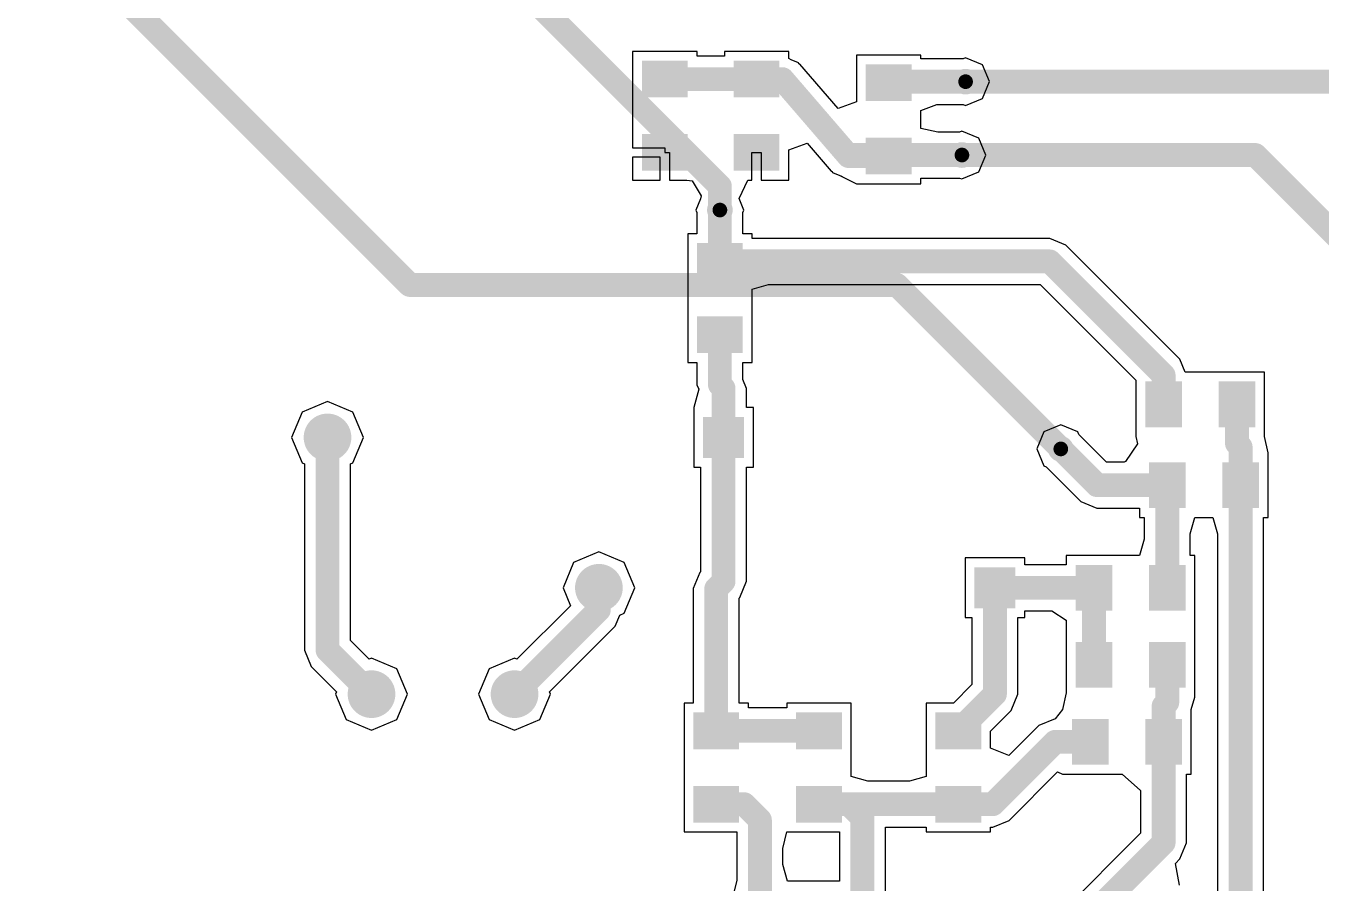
# Model space of a CAD drawing. Header units: millimetres. Extents: x -963 to 6509, y -1367 to 453.
# Drawn here: x -116.39 to -81.07, y 217.64 to 241.01 of the extents above; entities that cross this region are included whole.
import ezdxf

# ---------------------------------------------------------------- set-up
doc = ezdxf.new("R2010")
doc.units = ezdxf.units.MM
doc.header["$LTSCALE"] = 0.5
doc.layers.get('0').update_dxf_attribs({"lineweight": 60})
for name, color, linetype in [('BottomLayer', 5, 'Continuous'), ('MultiLayer', 9, 'Continuous'), ('TopLayer', 1, 'Continuous'), ('TopPaste', 8, 'Continuous'), ('ViaHoleLayer', 16, 'Continuous')]:
    doc.layers.add(name, color=color, linetype=linetype)

# ---------------------------------------------------------------- blocks, each defined once
blk = doc.blocks.new('C0805_8')
at = {"layer": 'TopLayer'}
for points in [[(-1.49998684, -0.6249644599999999), (-0.49998884, -0.6249644599999999), (-1.49998684, 0.6250355799999999), (-0.49998884, 0.6250355799999999)], [(0.50000916, -0.6249644599999999), (1.50000716, -0.6249644599999999), (0.50000916, 0.6250355799999999), (1.50000716, 0.6250355799999999)]]:
    blk.add_solid(points, dxfattribs=at)
at = {"layer": 'TopPaste'}
for points in [[(-1.49998684, -0.6249644599999999), (-0.49998884, -0.6249644599999999), (-1.49998684, 0.6250355799999999), (-0.49998884, 0.6250355799999999)], [(0.50000916, -0.6249644599999999), (1.50000716, -0.6249644599999999), (0.50000916, 0.6250355799999999), (1.50000716, 0.6250355799999999)]]:
    blk.add_solid(points, dxfattribs=at)
blk = doc.blocks.new('C0805_9')
at = {"layer": 'TopLayer'}
for points in [[(-1.49997668, -0.6249924), (-0.49997868, -0.6249924), (-1.49997668, 0.62500764), (-0.49997868, 0.62500764)], [(0.5000193199999999, -0.6249924), (1.50001732, -0.6249924), (0.5000193199999999, 0.62500764), (1.50001732, 0.62500764)]]:
    blk.add_solid(points, dxfattribs=at)
at = {"layer": 'TopPaste'}
for points in [[(-1.49997668, -0.6249924), (-0.49997868, -0.6249924), (-1.49997668, 0.62500764), (-0.49997868, 0.62500764)], [(0.5000193199999999, -0.6249924), (1.50001732, -0.6249924), (0.5000193199999999, 0.62500764), (1.50001732, 0.62500764)]]:
    blk.add_solid(points, dxfattribs=at)
blk = doc.blocks.new('C0805_19')
at = {"layer": 'TopLayer'}
for points in [[(-1.49999954, -0.62498986), (-0.50000154, -0.62498986), (-1.49999954, 0.62501018), (-0.50000154, 0.62501018)], [(0.49999646, -0.62498986), (1.49999446, -0.62498986), (0.49999646, 0.62501018), (1.49999446, 0.62501018)]]:
    blk.add_solid(points, dxfattribs=at)
at = {"layer": 'TopPaste'}
for points in [[(-1.49999954, -0.62498986), (-0.50000154, -0.62498986), (-1.49999954, 0.62501018), (-0.50000154, 0.62501018)], [(0.49999646, -0.62498986), (1.49999446, -0.62498986), (0.49999646, 0.62501018), (1.49999446, 0.62501018)]]:
    blk.add_solid(points, dxfattribs=at)
blk = doc.blocks.new('R0805_29')
at = {"layer": 'TopLayer'}
for points in [[(-1.49998938, -0.6250406599999999), (-0.49999138, -0.6250406599999999), (-1.49998938, 0.62495938), (-0.49999138, 0.62495938)], [(0.50000662, -0.6250406599999999), (1.50000462, -0.6250406599999999), (0.50000662, 0.62495938), (1.50000462, 0.62495938)]]:
    blk.add_solid(points, dxfattribs=at)
at = {"layer": 'TopPaste'}
for points in [[(-1.49998938, -0.6250406599999999), (-0.49999138, -0.6250406599999999), (-1.49998938, 0.62495938), (-0.49999138, 0.62495938)], [(0.50000662, -0.6250406599999999), (1.50000462, -0.6250406599999999), (0.50000662, 0.62495938), (1.50000462, 0.62495938)]]:
    blk.add_solid(points, dxfattribs=at)
blk = doc.blocks.new('R0805_34')
at = {"layer": 'TopLayer'}
for points in [[(-1.49999446, -0.6249796999999999), (-0.49999646, -0.6249796999999999), (-1.49999446, 0.62502034), (-0.49999646, 0.62502034)], [(0.50000154, -0.6249796999999999), (1.49999954, -0.6249796999999999), (0.50000154, 0.62502034), (1.49999954, 0.62502034)]]:
    blk.add_solid(points, dxfattribs=at)
at = {"layer": 'TopPaste'}
for points in [[(-1.49999446, -0.6249796999999999), (-0.49999646, -0.6249796999999999), (-1.49999446, 0.62502034), (-0.49999646, 0.62502034)], [(0.50000154, -0.6249796999999999), (1.49999954, -0.6249796999999999), (0.50000154, 0.62502034), (1.49999954, 0.62502034)]]:
    blk.add_solid(points, dxfattribs=at)
blk = doc.blocks.new('R0805_35')
at = {"layer": 'TopLayer'}
for points in [[(-1.49999954, -0.6249796999999999), (-0.50000154, -0.6249796999999999), (-1.49999954, 0.62502034), (-0.50000154, 0.62502034)], [(0.49999646, -0.6249796999999999), (1.49999446, -0.6249796999999999), (0.49999646, 0.62502034), (1.49999446, 0.62502034)]]:
    blk.add_solid(points, dxfattribs=at)
at = {"layer": 'TopPaste'}
for points in [[(-1.49999954, -0.6249796999999999), (-0.50000154, -0.6249796999999999), (-1.49999954, 0.62502034), (-0.50000154, 0.62502034)], [(0.49999646, -0.6249796999999999), (1.49999446, -0.6249796999999999), (0.49999646, 0.62502034), (1.49999446, 0.62502034)]]:
    blk.add_solid(points, dxfattribs=at)
blk = doc.blocks.new('R0805_36')
at = {"layer": 'TopLayer'}
for points in [[(-1.49999954, -0.62501526), (-0.50000154, -0.62501526), (-1.49999954, 0.62498478), (-0.50000154, 0.62498478)], [(0.49999646, -0.62501526), (1.49999446, -0.62501526), (0.49999646, 0.62498478), (1.49999446, 0.62498478)]]:
    blk.add_solid(points, dxfattribs=at)
at = {"layer": 'TopPaste'}
for points in [[(-1.49999954, -0.62501526), (-0.50000154, -0.62501526), (-1.49999954, 0.62498478), (-0.50000154, 0.62498478)], [(0.49999646, -0.62501526), (1.49999446, -0.62501526), (0.49999646, 0.62498478), (1.49999446, 0.62498478)]]:
    blk.add_solid(points, dxfattribs=at)
blk = doc.blocks.new('R0805_38')
at = {"layer": 'TopLayer'}
for points in [[(-1.50000462, -0.62500764), (-0.50000662, -0.62500764), (-1.50000462, 0.6249924), (-0.50000662, 0.6249924)], [(0.49999138, -0.62500764), (1.49998938, -0.62500764), (0.49999138, 0.6249924), (1.49998938, 0.6249924)]]:
    blk.add_solid(points, dxfattribs=at)
at = {"layer": 'TopPaste'}
for points in [[(-1.50000462, -0.62500764), (-0.50000662, -0.62500764), (-1.50000462, 0.6249924), (-0.50000662, 0.6249924)], [(0.49999138, -0.62500764), (1.49998938, -0.62500764), (0.49999138, 0.6249924), (1.49998938, 0.6249924)]]:
    blk.add_solid(points, dxfattribs=at)
blk = doc.blocks.new('R0805_40')
at = {"layer": 'TopLayer'}
for points in [[(-1.5000097, -0.6249796999999999), (-0.5000117, -0.6249796999999999), (-1.5000097, 0.62502034), (-0.5000117, 0.62502034)], [(0.4999863, -0.6249796999999999), (1.4999843, -0.6249796999999999), (0.4999863, 0.62502034), (1.4999843, 0.62502034)]]:
    blk.add_solid(points, dxfattribs=at)
at = {"layer": 'TopPaste'}
for points in [[(-1.5000097, -0.6249796999999999), (-0.5000117, -0.6249796999999999), (-1.5000097, 0.62502034), (-0.5000117, 0.62502034)], [(0.4999863, -0.6249796999999999), (1.4999843, -0.6249796999999999), (0.4999863, 0.62502034), (1.4999843, 0.62502034)]]:
    blk.add_solid(points, dxfattribs=at)
blk = doc.blocks.new('R0805_45')
at = {"layer": 'TopLayer'}
for points in [[(-1.5000224, -0.62500256), (-0.5000243999999999, -0.62500256), (-1.5000224, 0.62499748), (-0.5000243999999999, 0.62499748)], [(0.4999736, -0.62500256), (1.4999716, -0.62500256), (0.4999736, 0.62499748), (1.4999716, 0.62499748)]]:
    blk.add_solid(points, dxfattribs=at)
at = {"layer": 'TopPaste'}
for points in [[(-1.5000224, -0.62500256), (-0.5000243999999999, -0.62500256), (-1.5000224, 0.62499748), (-0.5000243999999999, 0.62499748)], [(0.4999736, -0.62500256), (1.4999716, -0.62500256), (0.4999736, 0.62499748), (1.4999716, 0.62499748)]]:
    blk.add_solid(points, dxfattribs=at)
blk = doc.blocks.new('R0805_46')
at = {"layer": 'TopLayer'}
for points in [[(-1.499997, -0.62501018), (-0.499999, -0.62501018), (-1.499997, 0.62498986), (-0.499999, 0.62498986)], [(0.499999, -0.62501018), (1.499997, -0.62501018), (0.499999, 0.62498986), (1.499997, 0.62498986)]]:
    blk.add_solid(points, dxfattribs=at)
at = {"layer": 'TopPaste'}
for points in [[(-1.499997, -0.62501018), (-0.499999, -0.62501018), (-1.499997, 0.62498986), (-0.499999, 0.62498986)], [(0.499999, -0.62501018), (1.499997, -0.62501018), (0.499999, 0.62498986), (1.499997, 0.62498986)]]:
    blk.add_solid(points, dxfattribs=at)
blk = doc.blocks.new('VD_BZX_51')
at = {"layer": 'BottomLayer', "const_width": 0.6499986999999999}
blk.add_lwpolyline([(5.074996199999999, 1.27e-05, 1), (5.72499744, 1.27e-05, 1)], format="xyb", close=True, dxfattribs=at)
at = {"layer": 'BottomLayer'}
blk.add_solid([(-4.839982699999999, 0.56001158), (-5.95998046, 0.56001158), (-4.839982699999999, -0.55998618), (-5.95998046, -0.55998618)], dxfattribs=at)
at = {"layer": 'MultiLayer', "const_width": 0.6499986999999999}
blk.add_lwpolyline([(5.074996199999999, 1.27e-05, 1), (5.72499744, 1.27e-05, 1)], format="xyb", close=True, dxfattribs=at)
at = {"layer": 'MultiLayer'}
blk.add_solid([(-4.839982699999999, 0.56001158), (-5.95998046, 0.56001158), (-4.839982699999999, -0.55998618), (-5.95998046, -0.55998618)], dxfattribs=at)
at = {"layer": 'TopLayer', "const_width": 0.6499986999999999}
blk.add_lwpolyline([(5.074996199999999, 1.27e-05, 1), (5.72499744, 1.27e-05, 1)], format="xyb", close=True, dxfattribs=at)
at = {"layer": 'TopLayer'}
blk.add_solid([(-4.839982699999999, 0.56001158), (-5.95998046, 0.56001158), (-4.839982699999999, -0.55998618), (-5.95998046, -0.55998618)], dxfattribs=at)
blk = doc.blocks.new('VD_BZX_52')
at = {"layer": 'BottomLayer', "const_width": 0.6499986999999999}
blk.add_lwpolyline([(5.07499874, -7.62e-06, 1), (5.72499998, -7.62e-06, 1)], format="xyb", close=True, dxfattribs=at)
at = {"layer": 'BottomLayer'}
blk.add_solid([(-4.84003096, 0.55999126), (-5.96002872, 0.55999126), (-4.84003096, -0.5600065), (-5.96002872, -0.5600065)], dxfattribs=at)
at = {"layer": 'MultiLayer', "const_width": 0.6499986999999999}
blk.add_lwpolyline([(5.07499874, -7.62e-06, 1), (5.72499998, -7.62e-06, 1)], format="xyb", close=True, dxfattribs=at)
at = {"layer": 'MultiLayer'}
blk.add_solid([(-4.84003096, 0.55999126), (-5.96002872, 0.55999126), (-4.84003096, -0.5600065), (-5.96002872, -0.5600065)], dxfattribs=at)
at = {"layer": 'TopLayer', "const_width": 0.6499986999999999}
blk.add_lwpolyline([(5.07499874, -7.62e-06, 1), (5.72499998, -7.62e-06, 1)], format="xyb", close=True, dxfattribs=at)
at = {"layer": 'TopLayer'}
blk.add_solid([(-4.84003096, 0.55999126), (-5.96002872, 0.55999126), (-4.84003096, -0.5600065), (-5.96002872, -0.5600065)], dxfattribs=at)
blk = doc.blocks.new('VD_BZX_53')
at = {"layer": 'BottomLayer', "const_width": 0.6499986999999999}
blk.add_lwpolyline([(5.07500128, -2.032e-05, 1), (5.725002519999999, -2.032e-05, 1)], format="xyb", close=True, dxfattribs=at)
at = {"layer": 'BottomLayer'}
blk.add_solid([(-4.840028419999999, 0.55997856), (-5.96002618, 0.55997856), (-4.840028419999999, -0.5600191999999999), (-5.96002618, -0.5600191999999999)], dxfattribs=at)
at = {"layer": 'MultiLayer', "const_width": 0.6499986999999999}
blk.add_lwpolyline([(5.07500128, -2.032e-05, 1), (5.725002519999999, -2.032e-05, 1)], format="xyb", close=True, dxfattribs=at)
at = {"layer": 'MultiLayer'}
blk.add_solid([(-4.840028419999999, 0.55997856), (-5.96002618, 0.55997856), (-4.840028419999999, -0.5600191999999999), (-5.96002618, -0.5600191999999999)], dxfattribs=at)
at = {"layer": 'TopLayer', "const_width": 0.6499986999999999}
blk.add_lwpolyline([(5.07500128, -2.032e-05, 1), (5.725002519999999, -2.032e-05, 1)], format="xyb", close=True, dxfattribs=at)
at = {"layer": 'TopLayer'}
blk.add_solid([(-4.840028419999999, 0.55997856), (-5.96002618, 0.55997856), (-4.840028419999999, -0.5600191999999999), (-5.96002618, -0.5600191999999999)], dxfattribs=at)
blk = doc.blocks.new('VD_BZX_54')
at = {"layer": 'BottomLayer', "const_width": 0.6499986999999999}
blk.add_lwpolyline([(5.075008899999999, 3.048e-05, 1), (5.725010139999999, 3.048e-05, 1)], format="xyb", close=True, dxfattribs=at)
at = {"layer": 'BottomLayer'}
blk.add_solid([(-4.8400208, 0.5600293599999999), (-5.96001856, 0.5600293599999999), (-4.8400208, -0.5599683999999999), (-5.96001856, -0.5599683999999999)], dxfattribs=at)
at = {"layer": 'MultiLayer', "const_width": 0.6499986999999999}
blk.add_lwpolyline([(5.075008899999999, 3.048e-05, 1), (5.725010139999999, 3.048e-05, 1)], format="xyb", close=True, dxfattribs=at)
at = {"layer": 'MultiLayer'}
blk.add_solid([(-4.8400208, 0.5600293599999999), (-5.96001856, 0.5600293599999999), (-4.8400208, -0.5599683999999999), (-5.96001856, -0.5599683999999999)], dxfattribs=at)
at = {"layer": 'TopLayer', "const_width": 0.6499986999999999}
blk.add_lwpolyline([(5.075008899999999, 3.048e-05, 1), (5.725010139999999, 3.048e-05, 1)], format="xyb", close=True, dxfattribs=at)
at = {"layer": 'TopLayer'}
blk.add_solid([(-4.8400208, 0.5600293599999999), (-5.96001856, 0.5600293599999999), (-4.8400208, -0.5599683999999999), (-5.96001856, -0.5599683999999999)], dxfattribs=at)
blk = doc.blocks.new('R0805_64')
at = {"layer": 'TopLayer'}
for points in [[(-1.50001478, -0.6250355799999999), (-0.5000167799999999, -0.6250355799999999), (-1.50001478, 0.6249644599999999), (-0.5000167799999999, 0.6249644599999999)], [(0.4999812199999999, -0.6250355799999999), (1.49997922, -0.6250355799999999), (0.4999812199999999, 0.6249644599999999), (1.49997922, 0.6249644599999999)]]:
    blk.add_solid(points, dxfattribs=at)
at = {"layer": 'TopPaste'}
for points in [[(-1.50001478, -0.6250355799999999), (-0.5000167799999999, -0.6250355799999999), (-1.50001478, 0.6249644599999999), (-0.5000167799999999, 0.6249644599999999)], [(0.4999812199999999, -0.6250355799999999), (1.49997922, -0.6250355799999999), (0.4999812199999999, 0.6249644599999999), (1.49997922, 0.6249644599999999)]]:
    blk.add_solid(points, dxfattribs=at)

msp = doc.modelspace()

# ---------------------------------------------------------------- linework, layer by layer
at = {"layer": 'BottomLayer', "const_width": 0.6500012399999999}
for points in [[(-116.0633898006817, 244.0935280362384), (-105.9204078006817, 233.9505460362384)], [(-104.9143646006817, 244.0935280362384), (-97.46338382068171, 236.6425472562384)], [(-90.76338198068171, 239.4935448562384), (-79.22577742068171, 239.4935448562384)], [(-90.86338432068172, 237.4935437762384), (-82.8634079406817, 237.4935437762384)], [(-82.8634079406817, 237.4935437762384), (-74.6633710006817, 229.2935068362384)], [(-97.46338382068171, 235.9935442362384), (-97.46338382068171, 236.6425472562384)], [(-105.9204078006817, 233.9505460362384), (-92.6377826006817, 233.9505460362384)], [(-92.6377826006817, 233.9505460362384), (-88.16738260068172, 229.4801460362384)]]:
    msp.add_lwpolyline(points, dxfattribs=at)
at = {"layer": 'BottomLayer'}
for points, const_width in [([(-90.93838290068172, 239.4935448562384, 1), (-90.58838106068171, 239.4935448562384, 1)], 0.3499993), ([(-90.92588102068171, 239.4935448562384, 1), (-90.60088294068171, 239.4935448562384, 1)], 0.32500062), ([(-91.03838524068172, 237.4935437762384, 1), (-90.68838340068172, 237.4935437762384, 1)], 0.3499993), ([(-91.02588336068172, 237.4935437762384, 1), (-90.70088528068172, 237.4935437762384, 1)], 0.32500062), ([(-83.0259069806817, 237.4935437762384, 1), (-82.7009089006817, 237.4935437762384, 1)], 0.32500062), ([(-83.0259069806817, 237.4935437762384, 1), (-82.7009089006817, 237.4935437762384, 1)], 0.32500062), ([(-97.62588286068171, 236.6425472562384, 1), (-97.30088478068171, 236.6425472562384, 1)], 0.32500062), ([(-97.62588286068171, 236.6425472562384, 1), (-97.30088478068171, 236.6425472562384, 1)], 0.32500062), ([(-97.63838474068172, 235.9935442362384, 1), (-97.28838290068171, 235.9935442362384, 1)], 0.3499993), ([(-97.62588286068171, 235.9935442362384, 1), (-97.30088478068171, 235.9935442362384, 1)], 0.32500062), ([(-106.0829068406817, 233.9505460362384, 1), (-105.7579087606817, 233.9505460362384, 1)], 0.32500062), ([(-106.0829068406817, 233.9505460362384, 1), (-105.7579087606817, 233.9505460362384, 1)], 0.32500062), ([(-92.8002816406817, 233.9505460362384, 1), (-92.4752835606817, 233.9505460362384, 1)], 0.32500062), ([(-92.8002816406817, 233.9505460362384, 1), (-92.4752835606817, 233.9505460362384, 1)], 0.32500062), ([(-88.3423835206817, 229.4801460362384, 1), (-87.99238168068172, 229.4801460362384, 1)], 0.3499993), ([(-88.32988164068172, 229.4801460362384, 1), (-88.00488356068172, 229.4801460362384, 1)], 0.32500062)]:
    msp.add_lwpolyline(points, format="xyb", close=True, dxfattribs=dict(at, const_width=const_width))
at = {"layer": 'MultiLayer', "const_width": 0.3499993}
for points in [[(-90.93838290068172, 239.4935448562384, 1), (-90.58838106068171, 239.4935448562384, 1)], [(-91.03838524068172, 237.4935437762384, 1), (-90.68838340068172, 237.4935437762384, 1)], [(-97.63838474068172, 235.9935442362384, 1), (-97.28838290068171, 235.9935442362384, 1)], [(-88.3423835206817, 229.4801460362384, 1), (-87.99238168068172, 229.4801460362384, 1)]]:
    msp.add_lwpolyline(points, format="xyb", close=True, dxfattribs=at)
at = {"layer": 'TopLayer'}
for p, q in [((-98.0843985806817, 240.3175386362384), (-99.8423986206817, 240.3175386362384)), ((-99.8423986206817, 240.3175386362384), (-99.8423986206817, 238.8175441762384)), ((-98.0843985806817, 240.1902465362384), (-98.0843985806817, 240.3175386362384)), ((-97.3423782206817, 240.1902465362384), (-98.0843985806817, 240.1902465362384)), ((-95.58437818068171, 240.3175386362384), (-97.3423782206817, 240.3175386362384)), ((-97.3423782206817, 240.3175386362384), (-97.3423782206817, 240.1902465362384)), ((-95.58437818068171, 240.1225834762384), (-95.58437818068171, 240.3175386362384)), ((-91.98438538068172, 240.2175134362384), (-93.7423854206817, 240.2175134362384)), ((-93.7423854206817, 240.2175134362384), (-93.7423854206817, 238.9471730762384)), ((-91.98438538068172, 240.1202517562384), (-91.98438538068172, 240.2175134362384)), ((-95.5202355606817, 240.0902797562384), (-95.58437818068171, 240.1225834762384)), ((-95.31842748068172, 240.0066883562384), (-95.5202355606817, 240.0902797562384)), ((-95.30898630068171, 239.9838943962384), (-95.31842748068172, 240.0066883562384)), ((-95.2869467206817, 239.9727945962384), (-95.30898630068171, 239.9838943962384)), ((-94.2423844206817, 238.7613720762384), (-95.2869467206817, 239.9727945962384)), ((-90.8287006206817, 240.1202517562384), (-91.98438538068172, 240.1202517562384)), ((-90.76338198068171, 240.1473078362384), (-90.8287006206817, 240.1202517562384)), ((-90.3011019806817, 239.9558248562384), (-90.76338198068171, 240.1473078362384)), ((-90.1096190006817, 239.4935448562384), (-90.3011019806817, 239.9558248562384)), ((-90.3011019806817, 239.0312648562384), (-90.1096190006817, 239.4935448562384)), ((-99.8423986206817, 238.8175441762384), (-99.8424011606817, 238.8095406362384)), ((-99.8424011606817, 238.8095406362384), (-99.8424011606817, 238.3175426362384)), ((-93.7423854206817, 238.9471730762384), (-94.2423844206817, 238.7613720762384)), ((-91.98438284068172, 238.7095128962384), (-91.54622522068172, 238.8668379562384)), ((-91.54622522068172, 238.8668379562384), (-90.8287006206817, 238.8668379562384)), ((-90.8287006206817, 238.8668379562384), (-90.76338198068171, 238.8397818762384)), ((-90.76338198068171, 238.8397818762384), (-90.3011019806817, 239.0312648562384)), ((-91.98438284068172, 238.2175199762384), (-91.98438284068172, 238.7095128962384)), ((-99.8424011606817, 238.3175426362384), (-99.8423986206817, 238.3095390962384)), ((-99.8423986206817, 238.3095390962384), (-99.8423986206817, 237.6905360162384)), ((-91.5213281406817, 238.1202506762384), (-91.98438284068172, 238.2175199762384)), ((-90.9287029606817, 238.1202506762384), (-91.5213281406817, 238.1202506762384)), ((-90.86338432068172, 238.1473067562384), (-90.9287029606817, 238.1202506762384)), ((-90.4011043206817, 237.9558237762384), (-90.86338432068172, 238.1473067562384)), ((-95.58437818068171, 237.6326621162384), (-95.08437918068171, 237.8184631162384)), ((-95.08437918068171, 237.8184631162384), (-94.4254396806817, 237.0542634762384)), ((-90.20962134068171, 237.4935437762384), (-90.4011043206817, 237.9558237762384)), ((-99.8423986206817, 237.6905360162384), (-98.9634011406817, 237.6905360162384)), ((-99.0904011406817, 237.4365360162384), (-99.8423986206817, 237.4365360162384)), ((-99.8423986206817, 237.4365360162384), (-99.8423986206817, 236.8095446362384)), ((-99.0904011406817, 236.8095446362384), (-99.0904011406817, 237.4365360162384)), ((-98.9634011406817, 237.6905360162384), (-98.9634011406817, 237.5635360162384)), ((-98.9634011406817, 237.5635360162384), (-98.83640114068172, 237.5635360162384)), ((-98.83640114068172, 237.5635360162384), (-98.83640114068172, 236.8095446362384)), ((-96.59039090068171, 236.8095446362384), (-96.59039090068171, 237.5635461762384)), ((-96.59039090068171, 237.5635461762384), (-96.33639090068169, 237.5635461762384)), ((-96.33639090068169, 237.5635461762384), (-96.33639090068169, 236.8095446362384)), ((-95.58437818068171, 236.8095446362384), (-95.58437818068171, 237.6326621162384)), ((-90.4011043206817, 237.0312637762384), (-90.20962134068171, 237.4935437762384)), ((-94.4254396806817, 237.0542634762384), (-94.4034001006817, 237.0431636762384)), ((-94.4034001006817, 237.0431636762384), (-94.39395892068171, 237.0203697162384)), ((-94.39395892068171, 237.0203697162384), (-94.1921508406817, 236.9367783162384)), ((-90.86338432068172, 236.8397807962384), (-90.4011043206817, 237.0312637762384)), ((-99.8423986206817, 236.8095446362384), (-99.0904011406817, 236.8095446362384)), ((-98.83640114068172, 236.8095446362384), (-98.5354111406817, 236.8095446362384)), ((-98.5354111406817, 236.8095446362384), (-98.3678625806817, 236.8095420962384)), ((-98.3678625806817, 236.8095420962384), (-98.2161331406817, 236.7937229762384)), ((-98.2161331406817, 236.7937229762384), (-97.9767178206817, 236.3773712562384)), ((-96.94051212068172, 236.3095430962384), (-96.7015438406817, 236.8095446362384)), ((-96.7015438406817, 236.8095446362384), (-96.59039090068171, 236.8095446362384)), ((-96.33639090068169, 236.8095446362384), (-95.58437818068171, 236.8095446362384)), ((-94.1921508406817, 236.9367783162384), (-94.1558263006817, 236.9184852362384)), ((-94.1243684006817, 236.9025848362384), (-94.1560447406817, 236.9185944562384)), ((-94.1560447406817, 236.9185944562384), (-94.15582884068169, 236.9184826962384)), ((-94.15582884068169, 236.9184826962384), (-93.7423803406817, 236.7095143562384)), ((-94.1558263006817, 236.9184852362384), (-94.1243684006817, 236.9025848362384)), ((-93.7423803406817, 236.7095143562384), (-93.74237780068171, 236.7095194362384)), ((-93.74237780068171, 236.7095194362384), (-91.98438538068172, 236.7095194362384)), ((-91.98438538068172, 236.7095194362384), (-91.98438538068172, 236.8668368762384)), ((-91.98438538068172, 236.8668368762384), (-90.9287029606817, 236.8668368762384)), ((-90.9287029606817, 236.8668368762384), (-90.86338432068172, 236.8397807962384)), ((-97.9890495206817, 236.3028044762384), (-98.1171468006817, 235.9935442362384)), ((-97.9767178206817, 236.3773712562384), (-97.9909570606817, 236.2981994562384)), ((-97.9909570606817, 236.2981994562384), (-97.9890495206817, 236.3028044762384)), ((-96.8096208406817, 235.9935442362384), (-96.94051212068172, 236.3095430962384)), ((-98.1171468006817, 235.9935442362384), (-98.0900907206817, 235.9282255962384)), ((-96.8366769206817, 235.9282255962384), (-96.8096208406817, 235.9935442362384)), ((-98.0900907206817, 235.9282255962384), (-98.0900907206817, 235.3475206362384)), ((-96.8366769206817, 235.3475206362384), (-96.8366769206817, 235.9282255962384)), ((-98.0900907206817, 235.3475206362384), (-98.3423762206817, 235.3475206362384)), ((-98.3423762206817, 235.3475206362384), (-98.3423762206817, 233.8475261762384)), ((-96.58437618068172, 235.3475206362384), (-96.8366769206817, 235.3475206362384)), ((-96.58437618068172, 235.2202285362384), (-96.58437618068172, 235.3475206362384)), ((-88.4701506006817, 235.2202285362384), (-96.58437618068172, 235.2202285362384)), ((-88.0270018806817, 235.0366703562384), (-88.4701506006817, 235.2202285362384)), ((-84.9202262806817, 231.9298947562384), (-88.0270018806817, 235.0366703562384)), ((-98.3423762206817, 233.8475261762384), (-98.3423787606817, 233.8395226362384)), ((-98.3423787606817, 233.8395226362384), (-98.3423787606817, 233.3475246362384)), ((-96.58437364068172, 233.8395200962384), (-96.13376494068171, 233.9668147362384)), ((-96.58437364068172, 233.3475246362384), (-96.58437364068172, 233.8395200962384)), ((-96.13376494068171, 233.9668147362384), (-88.72974114068171, 233.9668147362384)), ((-88.72974114068171, 233.9668147362384), (-86.1173740006817, 231.3544475962384)), ((-98.3423787606817, 233.3475246362384), (-98.3423762206817, 233.3395210962384)), ((-98.3423762206817, 233.3395210962384), (-98.3423762206817, 231.8395266362384)), ((-96.58437618068172, 233.3395210962384), (-96.58437364068172, 233.3475246362384)), ((-96.58437618068172, 231.8395266362384), (-96.58437618068172, 233.3395210962384)), ((-98.3423762206817, 231.8395266362384), (-98.09008310068171, 231.8395266362384)), ((-98.09008310068171, 231.8395266362384), (-98.09008310068171, 231.2311204362384)), ((-96.8366693006817, 231.3725044562384), (-96.8366693006817, 231.8395266362384)), ((-96.8366693006817, 231.8395266362384), (-96.58437618068172, 231.8395266362384)), ((-84.77219000068172, 231.5725040562384), (-84.9202262806817, 231.9298947562384)), ((-96.7366949006817, 231.1311460362384), (-96.8366693006817, 231.3725044562384)), ((-86.1173740006817, 231.3544475962384), (-86.1173740006817, 229.8311003762384)), ((-84.6173795406817, 231.5725040562384), (-84.77219000068172, 231.5725040562384)), ((-84.60937600068172, 231.5725065962384), (-84.6173795406817, 231.5725040562384)), ((-84.1173780006817, 231.5725065962384), (-84.60937600068172, 231.5725065962384)), ((-84.10937446068172, 231.5725040562384), (-84.1173780006817, 231.5725065962384)), ((-82.60938000068171, 231.5725040562384), (-84.10937446068172, 231.5725040562384)), ((-82.60938000068171, 229.8145116362384), (-82.60938000068171, 231.5725040562384)), ((-98.03888940068171, 231.1075291162384), (-98.1774032206817, 230.6075275762384)), ((-98.09008310068171, 231.2311204362384), (-98.03888940068171, 231.1075291162384)), ((-96.7366949006817, 230.6075301162384), (-96.7366949006817, 231.1311460362384)), ((-108.1633802006817, 230.7720128962384), (-108.8552711206817, 230.4854221562384)), ((-107.4714892806817, 230.4854221562384), (-108.1633802006817, 230.7720128962384)), ((-108.8552711206817, 230.4854221562384), (-109.1418618606817, 229.7935312362384)), ((-107.1848985406817, 229.7935312362384), (-107.4714892806817, 230.4854221562384)), ((-98.1774032206817, 230.6075275762384), (-98.1774006806817, 230.6075275762384)), ((-98.1774006806817, 230.6075275762384), (-98.1774006806817, 228.9795323562384)), ((-96.5494029206817, 230.6075301162384), (-96.7366949006817, 230.6075301162384)), ((-96.5494029206817, 228.9795323562384), (-96.5494029206817, 230.6075301162384)), ((-88.62966260068171, 229.9424260362384), (-88.8211455806817, 229.4801460362384)), ((-88.16738260068172, 230.1339090162384), (-88.62966260068171, 229.9424260362384)), ((-87.7051026006817, 229.9424260362384), (-88.16738260068172, 230.1339090162384)), ((-87.6780465206817, 229.8771073962384), (-87.7051026006817, 229.9424260362384)), ((-109.1418618606817, 229.7935312362384), (-108.8552711206817, 229.1016403162384)), ((-107.4714892806817, 229.1016403162384), (-107.1848985406817, 229.7935312362384)), ((-86.92115446068172, 229.1202153362384), (-87.6780465206817, 229.8771073962384)), ((-86.07501950068172, 229.6202168762384), (-86.4032103606817, 229.1391561162384)), ((-86.1173740006817, 229.8311003762384), (-86.1173765406817, 229.8145040162384)), ((-86.1173765406817, 229.8145040162384), (-86.07501950068172, 229.6202168762384)), ((-82.60937492068172, 229.8145065562384), (-82.60938000068171, 229.8145116362384)), ((-82.50939798068171, 229.3725059162384), (-82.60937492068172, 229.8145065562384)), ((-88.8211455806817, 229.4801460362384), (-88.62966260068171, 229.0178660362384)), ((-82.5094056006817, 229.3559146362384), (-82.50940052068171, 229.3725033762384)), ((-82.5094056006817, 227.6145084162384), (-82.5094056006817, 229.3559146362384)), ((-82.50940052068171, 229.3725033762384), (-82.50939798068171, 229.3725059162384)), ((-108.8552711206817, 229.1016403162384), (-108.7900871006817, 229.0746401162384)), ((-108.7900871006817, 229.0746401162384), (-108.7900871006817, 223.9935428362384)), ((-107.5366733006817, 229.0746401162384), (-107.4714892806817, 229.1016403162384)), ((-107.5366733006817, 224.2531333762384), (-107.5366733006817, 229.0746401162384)), ((-98.1774006806817, 228.9795323562384), (-97.9901087006817, 228.9795323562384)), ((-97.9901087006817, 228.9795323562384), (-97.9901087006817, 226.1297361762384)), ((-96.7366949006817, 225.8701456362384), (-96.7366949006817, 228.9795323562384)), ((-96.7366949006817, 228.9795323562384), (-96.5494029206817, 228.9795323562384)), ((-88.62966260068171, 229.0178660362384), (-88.5643439606817, 228.9908099562384)), ((-88.5643439606817, 228.9908099562384), (-87.6238937206817, 228.0503597162384)), ((-86.4369212406817, 229.1202153362384), (-86.92115446068172, 229.1202153362384)), ((-86.4032103606817, 229.1391561162384), (-86.4369212406817, 229.1202153362384)), ((-87.6238937206817, 228.0503597162384), (-87.1807450006817, 227.8668015362384)), ((-87.1807450006817, 227.8668015362384), (-86.0173996006817, 227.8668015362384)), ((-86.0173996006817, 227.8668015362384), (-86.0173996006817, 227.6145084162384)), ((-86.0173996006817, 227.6145084162384), (-85.8901075006817, 227.6145084162384)), ((-85.8901075006817, 227.6145084162384), (-85.8901075006817, 227.0231252962384)), ((-84.63669370068172, 227.1638971762384), (-84.50939906068172, 227.6145058762384)), ((-84.50939906068172, 227.6145058762384), (-84.01740614068171, 227.6145058762384)), ((-84.01740614068171, 227.6145058762384), (-83.89011150068171, 227.1638971762384)), ((-82.63669770068171, 194.9907585762384), (-82.63669770068171, 227.6145084162384)), ((-82.63669770068171, 227.6145084162384), (-82.5094056006817, 227.6145084162384)), ((-84.63669370068172, 226.5725140562384), (-84.63669370068172, 227.1638971762384)), ((-83.89011150068171, 227.1638971762384), (-83.89011150068171, 194.7311680362384)), ((-85.8901075006817, 227.0231252962384), (-86.0174021406817, 226.5725165962384)), ((-100.7633950006817, 226.6719956962384), (-101.4552859206817, 226.3854049562384)), ((-100.0715040806817, 226.3854049562384), (-100.7633950006817, 226.6719956962384)), ((-89.1493669206817, 226.5075129162384), (-90.7773646806817, 226.5075129162384)), ((-90.7773646806817, 226.5075129162384), (-90.7773646806817, 224.8795151562384)), ((-89.1493669206817, 226.3202209362384), (-89.1493669206817, 226.5075129162384)), ((-86.5174011406817, 226.5725140562384), (-88.01739560068171, 226.5725140562384)), ((-88.01739560068171, 226.5725140562384), (-88.01739560068171, 226.3202209362384)), ((-86.5093976006817, 226.5725165962384), (-86.5174011406817, 226.5725140562384)), ((-86.0174021406817, 226.5725165962384), (-86.5093976006817, 226.5725165962384)), ((-84.50940160068171, 226.5725140562384), (-84.63669370068172, 226.5725140562384)), ((-84.50940160068171, 224.9725451962384), (-84.50940160068171, 226.5725140562384)), ((-101.4552859206817, 226.3854049562384), (-101.7418766606817, 225.6935140362384)), ((-99.7849133406817, 225.6935140362384), (-100.0715040806817, 226.3854049562384)), ((-98.00655012068171, 226.1132947562384), (-98.19010830068171, 225.6701460362384)), ((-97.9901087006817, 226.1297361762384), (-98.00655012068171, 226.1132947562384)), ((-88.01739560068171, 226.3202209362384), (-89.1493669206817, 226.3202209362384)), ((-101.7418766606817, 225.6935140362384), (-101.5391414806817, 225.2040661962384)), ((-100.0715040806817, 225.0016231162384), (-99.7849133406817, 225.6935140362384)), ((-96.9202530806817, 225.4269969162384), (-96.7366949006817, 225.8701456362384)), ((-98.19010830068171, 225.6701460362384), (-98.19010830068171, 222.5475462362384)), ((-96.93669450068171, 225.4105554962384), (-96.9202530806817, 225.4269969162384)), ((-96.93669450068171, 222.5475462362384), (-96.93669450068171, 225.4105554962384)), ((-101.5391414806817, 225.2040661962384), (-102.9981809806817, 223.7450266962384)), ((-100.1961342606817, 224.9500001562384), (-100.0715040806817, 225.0016231162384)), ((-89.1493669206817, 225.0668071362384), (-88.4128990006817, 225.0668071362384)), ((-89.1493669206817, 224.8795151562384), (-89.1493669206817, 225.0668071362384)), ((-88.4128990006817, 225.0668071362384), (-88.0174006806817, 224.8145089362384)), ((-102.1118835406817, 222.8587292562384), (-100.3202462806817, 224.6503665162384)), ((-100.3202462806817, 224.6503665162384), (-100.1961342606817, 224.9500001562384)), ((-90.7773646806817, 224.8795151562384), (-90.5900727006817, 224.8795151562384)), ((-90.5900727006817, 224.8795151562384), (-90.5900727006817, 223.0531357762384)), ((-89.3366589006817, 222.7935452362384), (-89.3366589006817, 224.8795151562384)), ((-89.3366589006817, 224.8795151562384), (-89.1493669206817, 224.8795151562384)), ((-88.0174006806817, 224.8145089362384), (-88.0174006806817, 224.4725411162384)), ((-84.50939906068172, 224.8145140162384), (-84.50940160068171, 224.9725451962384)), ((-84.50939906068172, 224.4725436562384), (-84.50939906068172, 224.8145140162384)), ((-88.0174006806817, 224.4725411162384), (-88.01739560068171, 224.4725411162384)), ((-88.01739560068171, 224.4725411162384), (-88.01739560068171, 222.8311067562384)), ((-84.50940160068171, 224.3145124762384), (-84.50939906068172, 224.4725436562384)), ((-84.50940160068171, 222.8311092962384), (-84.50940160068171, 224.3145124762384)), ((-108.7900871006817, 223.9935428362384), (-108.6065289206817, 223.5503941162384)), ((-107.0285666206817, 223.7450266962384), (-107.5366733006817, 224.2531333762384)), ((-106.9633826006817, 223.7720268962384), (-107.0285666206817, 223.7450266962384)), ((-106.2714916806817, 223.4854361562384), (-106.9633826006817, 223.7720268962384)), ((-103.0633650006817, 223.7720268962384), (-103.7552559206817, 223.4854361562384)), ((-102.9981809806817, 223.7450266962384), (-103.0633650006817, 223.7720268962384)), ((-108.6065289206817, 223.5503941162384), (-107.9148640606817, 222.8587292562384)), ((-105.9849009406817, 222.7935452362384), (-106.2714916806817, 223.4854361562384)), ((-103.7552559206817, 223.4854361562384), (-104.0418466606817, 222.7935452362384)), ((-90.5900727006817, 223.0531357762384), (-91.09566224068172, 222.5475462362384)), ((-107.9148640606817, 222.8587292562384), (-107.9418642606817, 222.7935452362384)), ((-107.9418642606817, 222.7935452362384), (-107.6552735206817, 222.1016543162384)), ((-106.2714916806817, 222.1016543162384), (-105.9849009406817, 222.7935452362384)), ((-104.0418466606817, 222.7935452362384), (-103.7552559206817, 222.1016543162384)), ((-102.3714740806817, 222.1016543162384), (-102.0848833406817, 222.7935452362384)), ((-102.0848833406817, 222.7935452362384), (-102.1118835406817, 222.8587292562384)), ((-98.19010830068171, 222.5475462362384), (-98.4424014206817, 222.5475462362384)), ((-98.4424014206817, 222.5475462362384), (-98.4424014206817, 221.0475517762384)), ((-96.68440138068172, 222.5475462362384), (-96.93669450068171, 222.5475462362384)), ((-96.68440138068172, 222.4202541362384), (-96.68440138068172, 222.5475462362384)), ((-93.88440698068172, 222.5475462362384), (-95.6424070206817, 222.5475462362384)), ((-95.6424070206817, 222.5475462362384), (-95.6424070206817, 222.4202541362384)), ((-93.88440698068172, 221.0475517762384), (-93.88440698068172, 222.5475462362384)), ((-91.09566224068172, 222.5475462362384), (-91.8423638206817, 222.5475462362384)), ((-91.8423638206817, 222.5475462362384), (-91.8423638206817, 221.0475517762384)), ((-89.5202170806817, 222.3503965162384), (-89.3366589006817, 222.7935452362384)), ((-88.01739560068171, 222.8311067562384), (-88.11737254068171, 222.3725249962384)), ((-84.6093734606817, 222.3725173762384), (-84.5093939806817, 222.7145461562384)), ((-84.50939652068172, 222.7145461562384), (-84.50940160068171, 222.8311092962384)), ((-84.5093939806817, 222.7145461562384), (-84.50939652068172, 222.7145461562384)), ((-95.6424070206817, 222.4202541362384), (-96.68440138068172, 222.4202541362384)), ((-90.08436378068171, 221.7862498162384), (-89.5202170806817, 222.3503965162384)), ((-88.11737254068171, 222.3725249962384), (-88.32161394068171, 222.1202293362384)), ((-84.60937600068172, 222.3725148362384), (-84.6093734606817, 222.3725173762384)), ((-84.60937600068172, 220.6145224162384), (-84.60937600068172, 222.3725148362384)), ((-107.6552735206817, 222.1016543162384), (-106.9633826006817, 221.8150635762384)), ((-106.9633826006817, 221.8150635762384), (-106.2714916806817, 222.1016543162384)), ((-103.7552559206817, 222.1016543162384), (-103.0633650006817, 221.8150635762384)), ((-103.0633650006817, 221.8150635762384), (-102.3714740806817, 222.1016543162384)), ((-88.7647601206817, 221.9366711562384), (-89.58436478068171, 221.1170664962384)), ((-88.32161394068171, 222.1202293362384), (-88.7647601206817, 221.9366711562384)), ((-90.08436378068171, 221.3241755562384), (-90.08436378068171, 221.7862498162384)), ((-89.58436478068171, 221.1170664962384), (-90.08436378068171, 221.3241755562384)), ((-98.4424014206817, 221.0475517762384), (-98.4424039606817, 221.0395482362384)), ((-98.4424039606817, 221.0395482362384), (-98.4424039606817, 220.5475502362384)), ((-93.88440444068172, 221.0395482362384), (-93.88440698068172, 221.0475517762384)), ((-93.88440444068172, 220.5475527762384), (-93.88440444068172, 221.0395482362384)), ((-91.8423638206817, 221.0475517762384), (-91.8423663606817, 221.0395482362384)), ((-91.8423663606817, 221.0395482362384), (-91.8423663606817, 220.5475527762384)), ((-98.4424039606817, 220.5475502362384), (-98.4424014206817, 220.5395466962384)), ((-98.4424014206817, 220.5395466962384), (-98.4424014206817, 219.0395522362384)), ((-93.43379574068172, 220.4202581362384), (-93.88440444068172, 220.5475527762384)), ((-92.2929750606817, 220.4202581362384), (-93.43379574068172, 220.4202581362384)), ((-91.8423663606817, 220.5475527762384), (-92.2929750606817, 220.4202581362384)), ((-89.5784338806817, 219.3504025162384), (-88.2566305806817, 220.6722058162384)), ((-88.2566305806817, 220.6722058162384), (-88.11736746068172, 220.6145198762384)), ((-88.11736746068172, 220.6145198762384), (-88.11736746068172, 220.6145224162384)), ((-88.11736746068172, 220.6145224162384), (-86.6093745406817, 220.6145224162384)), ((-86.6093745406817, 220.6145224162384), (-86.6093745406817, 220.6145173362384)), ((-86.6093745406817, 220.6145173362384), (-86.4900809006817, 220.6145173362384)), ((-86.4900809006817, 220.6145173362384), (-85.9900819006817, 220.1672461962384)), ((-84.7366681006817, 218.7435152362384), (-84.7366681006817, 220.6145224162384)), ((-84.7366681006817, 220.6145224162384), (-84.60937600068172, 220.6145224162384)), ((-85.9900819006817, 220.1672461962384), (-85.9900819006817, 219.0031057762384)), ((-90.02158260068171, 219.1668443362384), (-89.5784338806817, 219.3504025162384)), ((-98.4424014206817, 219.0395522362384), (-96.9982895006817, 219.0395522362384)), ((-96.9982895006817, 219.0395522362384), (-96.9982895006817, 217.7264941562384)), ((-95.74487570068172, 218.5819966362384), (-95.6424044806817, 219.0395496962384)), ((-95.6424044806817, 219.0395496962384), (-95.41379432068172, 219.0395522362384)), ((-95.41379432068172, 219.0395522362384), (-94.20428950068171, 219.0395522362384)), ((-94.20428950068171, 219.0395522362384), (-94.20428950068171, 217.6975432362384)), ((-92.9508757006817, 211.8200238762384), (-92.9508757006817, 219.1668443362384)), ((-92.9508757006817, 219.1668443362384), (-91.8423638206817, 219.1668443362384)), ((-85.9900819006817, 219.0031057762384), (-92.16343252068171, 212.8297551562384)), ((-91.8423638206817, 219.1668443362384), (-91.8423638206817, 219.0395522362384)), ((-91.8423638206817, 219.0395522362384), (-90.08436378068171, 219.0395522362384)), ((-90.08436378068171, 219.0395522362384), (-90.08436378068171, 219.1668443362384)), ((-90.08436378068171, 219.1668443362384), (-90.02158260068171, 219.1668443362384)), ((-84.9202262806817, 218.3003665162384), (-84.7366681006817, 218.7435152362384)), ((-95.74487570068172, 218.1447229362384), (-95.74487570068172, 218.5819966362384)), ((-85.0438430006817, 218.1767497962384), (-84.9202262806817, 218.3003665162384)), ((-95.6173524606817, 217.6975432362384), (-95.74487570068172, 218.1447229362384)), ((-84.9265280206817, 217.5869592562384), (-85.0438430006817, 218.1767497962384)), ((-96.9982895006817, 217.7264941562384), (-97.1093789406817, 217.2725072562384)), ((-94.20428950068171, 217.6975432362384), (-95.6173524606817, 217.6975432362384))]:
    msp.add_line(p, q, dxfattribs=at)
at = {"layer": 'TopLayer', "const_width": 0.6500012399999999}
for points in [[(-98.9633986006817, 239.5635396362384), (-96.46337820068172, 239.5635396362384)], [(-96.46337820068172, 239.5635396362384), (-95.7615762006817, 239.5635396362384)], [(-95.7615762006817, 239.5635396362384), (-93.9508102006817, 237.4635184362384)], [(-92.8633854006817, 239.4635144362384), (-92.83335498068172, 239.4935448562384)], [(-92.83335498068172, 239.4935448562384), (-90.76338198068171, 239.4935448562384)], [(-93.9508102006817, 237.4635184362384), (-93.92078486068172, 237.4935437762384)], [(-93.9508102006817, 237.4635184362384), (-92.8633854006817, 237.4635184362384)], [(-93.92078486068172, 237.4935437762384), (-90.86338432068172, 237.4935437762384)], [(-97.46338382068171, 234.5935292562384), (-97.46338382068171, 235.9935442362384)], [(-97.46338382068171, 234.5935292562384), (-97.4633762006817, 234.5935216362384)], [(-96.9049826006817, 234.5935216362384), (-88.4701506006817, 234.5935216362384)], [(-88.4701506006817, 234.5935216362384), (-85.36337500068171, 231.4867460362384)], [(-97.4633762006817, 231.2311204362384), (-97.4633762006817, 232.5935256362384)], [(-85.36337500068171, 230.6935040362384), (-85.36337500068171, 231.4867460362384)], [(-97.4633762006817, 231.2311204362384), (-97.36340180068171, 231.1311460362384)], [(-97.36340180068171, 229.7935312362384), (-97.36340180068171, 231.1311460362384)], [(-83.3633790006817, 229.6309204362384), (-83.3633790006817, 230.6935040362384)], [(-108.1633802006817, 223.9935428362384), (-108.1633802006817, 229.7935312362384)], [(-97.36340180068171, 225.8701456362384), (-97.36340180068171, 229.7935312362384)], [(-83.3633790006817, 229.6309204362384), (-83.2634046006817, 229.5309460362384)], [(-88.16738260068172, 229.4801460362384), (-87.1807450006817, 228.4935084362384)], [(-83.2634046006817, 228.4935084362384), (-83.2634046006817, 229.5309460362384)], [(-87.1807450006817, 228.4935084362384), (-85.2634006006817, 228.4935084362384)], [(-85.2634006006817, 225.6935140362384), (-85.2634006006817, 228.4935084362384)], [(-83.2634046006817, 194.7311680362384), (-83.2634046006817, 228.4935084362384)], [(-97.5634014006817, 225.6701460362384), (-97.36340180068171, 225.8701456362384)], [(-100.7633950006817, 225.0935152362384), (-100.7633950006817, 225.6935140362384)], [(-97.5634014006817, 221.7935472362384), (-97.5634014006817, 225.6701460362384)], [(-89.96336580068171, 225.6935140362384), (-87.26339660068172, 225.6935140362384)], [(-89.96336580068171, 222.7935452362384), (-89.96336580068171, 225.6935140362384)], [(-87.26339660068172, 223.5935436362384), (-87.26339660068172, 225.6935140362384)], [(-103.0633650006817, 222.7935452362384), (-100.7633950006817, 225.0935152362384)], [(-108.1633802006817, 223.9935428362384), (-106.9633826006817, 222.7935452362384)], [(-85.2634006006817, 222.5697204362384), (-85.2634006006817, 223.5935436362384)], [(-90.96336380068172, 221.7935472362384), (-89.96336580068171, 222.7935452362384)], [(-85.36337500068171, 222.4697460362384), (-85.2634006006817, 222.5697204362384)], [(-85.36337500068171, 221.4935224362384), (-85.36337500068171, 222.4697460362384)], [(-97.5634014006817, 221.7935472362384), (-94.7634070006817, 221.7935472362384)], [(-90.02158260068171, 219.7935512362384), (-88.32161140068172, 221.4935224362384)], [(-88.32161140068172, 221.4935224362384), (-87.3633710006817, 221.4935224362384)], [(-85.36337500068171, 218.7435152362384), (-85.36337500068171, 221.4935224362384)], [(-97.5634014006817, 219.7935512362384), (-96.80338260068172, 219.7935512362384)], [(-96.80338260068172, 219.7935512362384), (-96.3715826006817, 219.3617512362384)], [(-94.7634070006817, 219.7935512362384), (-93.9458826006817, 219.7935512362384)], [(-93.9458826006817, 219.7935512362384), (-90.96336380068172, 219.7935512362384)], [(-93.9458826006817, 219.7935512362384), (-93.5775826006817, 219.4252512362384)], [(-90.96336380068172, 219.7935512362384), (-90.02158260068171, 219.7935512362384)], [(-96.3715826006817, 213.4517300362384), (-96.3715826006817, 219.3617512362384)], [(-93.5775826006817, 211.3502864362384), (-93.5775826006817, 219.4252512362384)], [(-91.7202838006817, 212.3866064362384), (-85.36337500068171, 218.7435152362384)]]:
    msp.add_lwpolyline(points, dxfattribs=at)
at = {"layer": 'TopLayer'}
for points, const_width in [([(-99.1258976406817, 239.5635396362384, 1), (-98.8008995606817, 239.5635396362384, 1)], 0.32500062), ([(-96.62587724068172, 239.5635396362384, 1), (-96.30087916068172, 239.5635396362384, 1)], 0.32500062), ([(-96.62587724068172, 239.5635396362384, 1), (-96.30087916068172, 239.5635396362384, 1)], 0.32500062), ([(-95.9240752406817, 239.5635396362384, 1), (-95.5990771606817, 239.5635396362384, 1)], 0.32500062), ([(-95.9240752406817, 239.5635396362384, 1), (-95.5990771606817, 239.5635396362384, 1)], 0.32500062), ([(-92.99585402068172, 239.4935448562384, 1), (-92.67085594068172, 239.4935448562384, 1)], 0.32500062), ([(-92.99585402068172, 239.4935448562384, 1), (-92.67085594068172, 239.4935448562384, 1)], 0.32500062), ([(-90.93838290068172, 239.4935448562384, 1), (-90.58838106068171, 239.4935448562384, 1)], 0.3499993), ([(-90.92588102068171, 239.4935448562384, 1), (-90.60088294068171, 239.4935448562384, 1)], 0.32500062), ([(-93.0258844406817, 239.4635144362384, 1), (-92.7008863606817, 239.4635144362384, 1)], 0.32500062), ([(-94.1133092406817, 237.4635184362384, 1), (-93.7883111606817, 237.4635184362384, 1)], 0.32500062), ([(-94.1133092406817, 237.4635184362384, 1), (-93.7883111606817, 237.4635184362384, 1)], 0.32500062), ([(-94.1133092406817, 237.4635184362384, 1), (-93.7883111606817, 237.4635184362384, 1)], 0.32500062), ([(-94.08328390068169, 237.4935437762384, 1), (-93.75828582068172, 237.4935437762384, 1)], 0.32500062), ([(-94.08328390068169, 237.4935437762384, 1), (-93.75828582068172, 237.4935437762384, 1)], 0.32500062), ([(-93.0258844406817, 237.4635184362384, 1), (-92.7008863606817, 237.4635184362384, 1)], 0.32500062), ([(-91.03838524068172, 237.4935437762384, 1), (-90.68838340068172, 237.4935437762384, 1)], 0.3499993), ([(-91.02588336068172, 237.4935437762384, 1), (-90.70088528068172, 237.4935437762384, 1)], 0.32500062), ([(-97.63838474068172, 235.9935442362384, 1), (-97.28838290068171, 235.9935442362384, 1)], 0.3499993), ([(-97.62588286068171, 235.9935442362384, 1), (-97.30088478068171, 235.9935442362384, 1)], 0.32500062), ([(-97.62588286068171, 234.5935292562384, 1), (-97.30088478068171, 234.5935292562384, 1)], 0.32500062), ([(-97.62588286068171, 234.5935292562384, 1), (-97.30088478068171, 234.5935292562384, 1)], 0.32500062), ([(-97.6258752406817, 234.5935216362384, 1), (-97.3008771606817, 234.5935216362384, 1)], 0.32500062), ([(-97.0674816406817, 234.5935216362384, 1), (-96.7424835606817, 234.5935216362384, 1)], 0.32500062), ([(-88.6326496406817, 234.5935216362384, 1), (-88.3076515606817, 234.5935216362384, 1)], 0.32500062), ([(-88.6326496406817, 234.5935216362384, 1), (-88.3076515606817, 234.5935216362384, 1)], 0.32500062), ([(-97.6258752406817, 232.5935256362384, 1), (-97.3008771606817, 232.5935256362384, 1)], 0.32500062), ([(-85.52587404068171, 231.4867460362384, 1), (-85.20087596068171, 231.4867460362384, 1)], 0.32500062), ([(-85.52587404068171, 231.4867460362384, 1), (-85.20087596068171, 231.4867460362384, 1)], 0.32500062), ([(-97.6258752406817, 231.2311204362384, 1), (-97.3008771606817, 231.2311204362384, 1)], 0.32500062), ([(-97.6258752406817, 231.2311204362384, 1), (-97.3008771606817, 231.2311204362384, 1)], 0.32500062), ([(-97.52590084068171, 231.1311460362384, 1), (-97.20090276068171, 231.1311460362384, 1)], 0.32500062), ([(-97.52590084068171, 231.1311460362384, 1), (-97.20090276068171, 231.1311460362384, 1)], 0.32500062), ([(-85.52587404068171, 230.6935040362384, 1), (-85.20087596068171, 230.6935040362384, 1)], 0.32500062), ([(-83.5258780406817, 230.6935040362384, 1), (-83.2008799606817, 230.6935040362384, 1)], 0.32500062), ([(-108.3258792406817, 229.7935312362384, 1), (-108.0008811606817, 229.7935312362384, 1)], 0.32500062), ([(-97.52590084068171, 229.7935312362384, 1), (-97.20090276068171, 229.7935312362384, 1)], 0.32500062), ([(-97.52590084068171, 229.7935312362384, 1), (-97.20090276068171, 229.7935312362384, 1)], 0.32500062), ([(-83.5258780406817, 229.6309204362384, 1), (-83.2008799606817, 229.6309204362384, 1)], 0.32500062), ([(-83.5258780406817, 229.6309204362384, 1), (-83.2008799606817, 229.6309204362384, 1)], 0.32500062), ([(-88.3423835206817, 229.4801460362384, 1), (-87.99238168068172, 229.4801460362384, 1)], 0.3499993), ([(-88.32988164068172, 229.4801460362384, 1), (-88.00488356068172, 229.4801460362384, 1)], 0.32500062), ([(-83.4259036406817, 229.5309460362384, 1), (-83.1009055606817, 229.5309460362384, 1)], 0.32500062), ([(-83.4259036406817, 229.5309460362384, 1), (-83.1009055606817, 229.5309460362384, 1)], 0.32500062), ([(-87.3432440406817, 228.4935084362384, 1), (-87.0182459606817, 228.4935084362384, 1)], 0.32500062), ([(-87.3432440406817, 228.4935084362384, 1), (-87.0182459606817, 228.4935084362384, 1)], 0.32500062), ([(-85.4258996406817, 228.4935084362384, 1), (-85.1009015606817, 228.4935084362384, 1)], 0.32500062), ([(-85.4258996406817, 228.4935084362384, 1), (-85.1009015606817, 228.4935084362384, 1)], 0.32500062), ([(-83.4259036406817, 228.4935084362384, 1), (-83.1009055606817, 228.4935084362384, 1)], 0.32500062), ([(-83.4259036406817, 228.4935084362384, 1), (-83.1009055606817, 228.4935084362384, 1)], 0.32500062), ([(-97.52590084068171, 225.8701456362384, 1), (-97.20090276068171, 225.8701456362384, 1)], 0.32500062), ([(-97.52590084068171, 225.8701456362384, 1), (-97.20090276068171, 225.8701456362384, 1)], 0.32500062), ([(-100.9258940406817, 225.6935140362384, 1), (-100.6008959606817, 225.6935140362384, 1)], 0.32500062), ([(-97.7259004406817, 225.6701460362384, 1), (-97.4009023606817, 225.6701460362384, 1)], 0.32500062), ([(-97.7259004406817, 225.6701460362384, 1), (-97.4009023606817, 225.6701460362384, 1)], 0.32500062), ([(-90.12586484068171, 225.6935140362384, 1), (-89.80086676068171, 225.6935140362384, 1)], 0.32500062), ([(-90.12586484068171, 225.6935140362384, 1), (-89.80086676068171, 225.6935140362384, 1)], 0.32500062), ([(-87.42589564068172, 225.6935140362384, 1), (-87.10089756068172, 225.6935140362384, 1)], 0.32500062), ([(-87.42589564068172, 225.6935140362384, 1), (-87.10089756068172, 225.6935140362384, 1)], 0.32500062), ([(-85.4258996406817, 225.6935140362384, 1), (-85.1009015606817, 225.6935140362384, 1)], 0.32500062), ([(-100.9258940406817, 225.0935152362384, 1), (-100.6008959606817, 225.0935152362384, 1)], 0.32500062), ([(-100.9258940406817, 225.0935152362384, 1), (-100.6008959606817, 225.0935152362384, 1)], 0.32500062), ([(-108.3258792406817, 223.9935428362384, 1), (-108.0008811606817, 223.9935428362384, 1)], 0.32500062), ([(-108.3258792406817, 223.9935428362384, 1), (-108.0008811606817, 223.9935428362384, 1)], 0.32500062), ([(-87.42589564068172, 223.5935436362384, 1), (-87.10089756068172, 223.5935436362384, 1)], 0.32500062), ([(-85.4258996406817, 223.5935436362384, 1), (-85.1009015606817, 223.5935436362384, 1)], 0.32500062), ([(-107.1258816406817, 222.7935452362384, 1), (-106.8008835606817, 222.7935452362384, 1)], 0.32500062), ([(-103.2258640406817, 222.7935452362384, 1), (-102.9008659606817, 222.7935452362384, 1)], 0.32500062), ([(-90.12586484068171, 222.7935452362384, 1), (-89.80086676068171, 222.7935452362384, 1)], 0.32500062), ([(-90.12586484068171, 222.7935452362384, 1), (-89.80086676068171, 222.7935452362384, 1)], 0.32500062), ([(-85.4258996406817, 222.5697204362384, 1), (-85.1009015606817, 222.5697204362384, 1)], 0.32500062), ([(-85.4258996406817, 222.5697204362384, 1), (-85.1009015606817, 222.5697204362384, 1)], 0.32500062), ([(-85.52587404068171, 222.4697460362384, 1), (-85.20087596068171, 222.4697460362384, 1)], 0.32500062), ([(-85.52587404068171, 222.4697460362384, 1), (-85.20087596068171, 222.4697460362384, 1)], 0.32500062), ([(-97.7259004406817, 221.7935472362384, 1), (-97.4009023606817, 221.7935472362384, 1)], 0.32500062), ([(-97.7259004406817, 221.7935472362384, 1), (-97.4009023606817, 221.7935472362384, 1)], 0.32500062), ([(-94.9259060406817, 221.7935472362384, 1), (-94.6009079606817, 221.7935472362384, 1)], 0.32500062), ([(-91.12586284068172, 221.7935472362384, 1), (-90.80086476068172, 221.7935472362384, 1)], 0.32500062), ([(-88.48411044068172, 221.4935224362384, 1), (-88.15911236068172, 221.4935224362384, 1)], 0.32500062), ([(-88.48411044068172, 221.4935224362384, 1), (-88.15911236068172, 221.4935224362384, 1)], 0.32500062), ([(-87.5258700406817, 221.4935224362384, 1), (-87.2008719606817, 221.4935224362384, 1)], 0.32500062), ([(-85.52587404068171, 221.4935224362384, 1), (-85.20087596068171, 221.4935224362384, 1)], 0.32500062), ([(-85.52587404068171, 221.4935224362384, 1), (-85.20087596068171, 221.4935224362384, 1)], 0.32500062), ([(-97.7259004406817, 219.7935512362384, 1), (-97.4009023606817, 219.7935512362384, 1)], 0.32500062), ([(-96.96588164068172, 219.7935512362384, 1), (-96.64088356068171, 219.7935512362384, 1)], 0.32500062), ([(-96.96588164068172, 219.7935512362384, 1), (-96.64088356068171, 219.7935512362384, 1)], 0.32500062), ([(-94.9259060406817, 219.7935512362384, 1), (-94.6009079606817, 219.7935512362384, 1)], 0.32500062), ([(-94.1083816406817, 219.7935512362384, 1), (-93.7833835606817, 219.7935512362384, 1)], 0.32500062), ([(-94.1083816406817, 219.7935512362384, 1), (-93.7833835606817, 219.7935512362384, 1)], 0.32500062), ([(-94.1083816406817, 219.7935512362384, 1), (-93.7833835606817, 219.7935512362384, 1)], 0.32500062), ([(-91.12586284068172, 219.7935512362384, 1), (-90.80086476068172, 219.7935512362384, 1)], 0.32500062), ([(-91.12586284068172, 219.7935512362384, 1), (-90.80086476068172, 219.7935512362384, 1)], 0.32500062), ([(-90.18408164068171, 219.7935512362384, 1), (-89.85908356068171, 219.7935512362384, 1)], 0.32500062), ([(-90.18408164068171, 219.7935512362384, 1), (-89.85908356068171, 219.7935512362384, 1)], 0.32500062), ([(-96.5340816406817, 219.3617512362384, 1), (-96.2090835606817, 219.3617512362384, 1)], 0.32500062), ([(-96.5340816406817, 219.3617512362384, 1), (-96.2090835606817, 219.3617512362384, 1)], 0.32500062), ([(-93.7400816406817, 219.4252512362384, 1), (-93.4150835606817, 219.4252512362384, 1)], 0.32500062), ([(-93.7400816406817, 219.4252512362384, 1), (-93.4150835606817, 219.4252512362384, 1)], 0.32500062), ([(-85.52587404068171, 218.7435152362384, 1), (-85.20087596068171, 218.7435152362384, 1)], 0.32500062), ([(-85.52587404068171, 218.7435152362384, 1), (-85.20087596068171, 218.7435152362384, 1)], 0.32500062)]:
    msp.add_lwpolyline(points, format="xyb", close=True, dxfattribs=dict(at, const_width=const_width))
at = {"layer": 'ViaHoleLayer', "const_width": 0.1999996}
for points in [[(-90.86338178068172, 239.4935448562384, 1), (-90.66338218068171, 239.4935448562384, 1)], [(-90.9633841206817, 237.4935437762384, 1), (-90.76338452068171, 237.4935437762384, 1)], [(-97.56338362068172, 235.9935442362384, 1), (-97.3633840206817, 235.9935442362384, 1)], [(-88.2673824006817, 229.4801460362384, 1), (-88.06738280068171, 229.4801460362384, 1)]]:
    msp.add_lwpolyline(points, format="xyb", close=True, dxfattribs=at)

# ---------------------------------------------------------------- block references
for name, p, rotation in [('C0805_19', (-98.96338844068171, 238.5635441762384), 90), ('R0805_46', (-96.4633883606817, 238.5635416362384), 90), ('R0805_45', (-92.86338794068172, 238.4635418362384), 90), ('C0805_9', (-97.46338382068171, 233.5935439562384), 270), ('VD_BZX_51', (-102.7633833806817, 229.7935439362384), 180), ('VD_BZX_54', (-95.3633854806817, 225.6935445162384), 180), ('C0805_8', (-86.2633884406817, 225.6935495962384), 180), ('VD_BZX_52', (-106.9633902206817, 217.3935458762384), 90), ('VD_BZX_53', (-103.0633853206817, 217.3935433362384), 90), ('R0805_36', (-97.56338616068172, 220.7935466962384), 270), ('R0805_34', (-94.76338668068172, 220.7935466962384), 90), ('R0805_35', (-90.9633841206817, 220.7935466962384), 270), ('R0805_40', (-86.3633857006817, 221.4935427562384), 180)]:
    msp.add_blockref(name, p, dxfattribs=dict(rotation=rotation))
for name, p in [('R0805_29', (-84.3633846206817, 230.6935446762384)), ('R0805_64', (-84.2633848206817, 228.4935439962384)), ('R0805_38', (-86.26339098068172, 223.5935512562384))]:
    msp.add_blockref(name, p)

doc.saveas('drawing.dxf')
